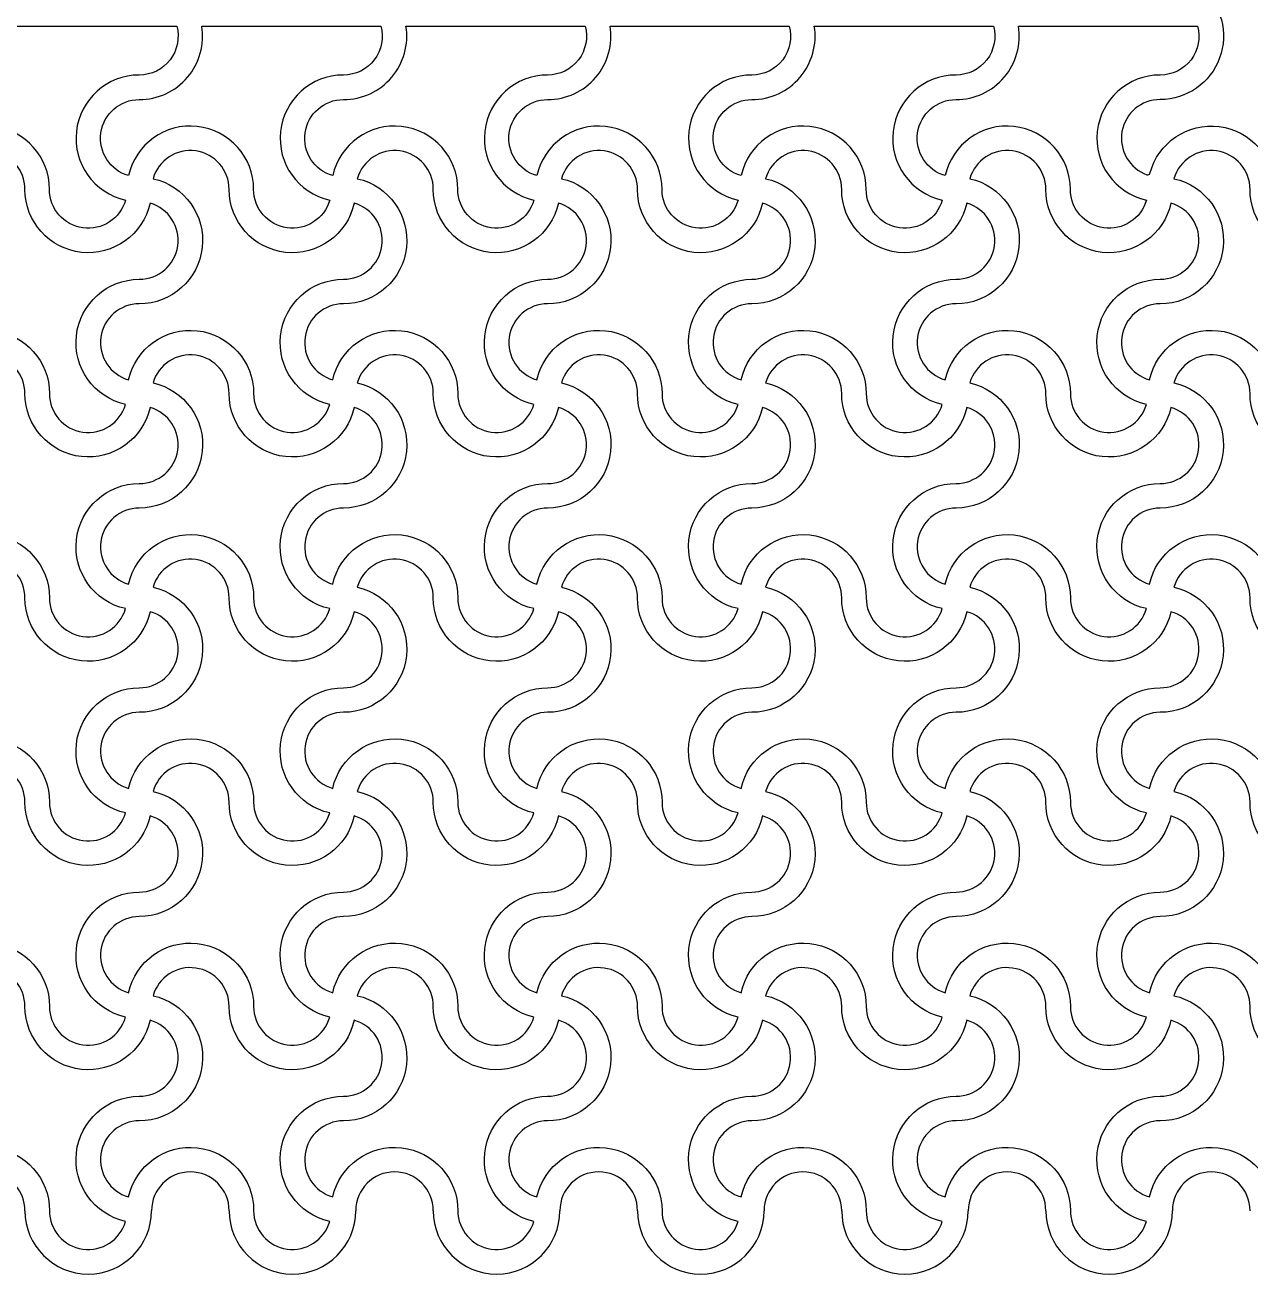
# Model space of a CAD drawing. Header units: millimetres. Extents: x 24 to 345, y 12 to 201.
# Drawn here: x 66.571 to 68.971, y 28.97 to 31.416 of the extents above; entities that cross this region are included whole.
import ezdxf

# ---------------------------------------------------------------- set-up
doc = ezdxf.new("R2010")
doc.units = ezdxf.units.MM
doc.header["$MEASUREMENT"] = 0
doc.layers.add('5th metal (rf+ground)', color=240, linetype='Continuous')

msp = doc.modelspace()

# ---------------------------------------------------------------- linework, layer by layer
at = {"layer": '5th metal (rf+ground)'}
for points in [[(68.8753, 31.48895, -0.6990522), (68.7953, 31.27021, 0.8396467), (68.7694, 31.12276, 0.3140027), (68.77531, 31.12548, -0.8800119), (69.0193, 31.09421, 0.8296244), (69.16612, 31.06663, 0.3532589), (69.16277, 31.07455, -0.8753594), (69.1953, 31.31821, 0.8341201), (69.22213, 31.46532, 0.111244), (69.21899, 31.46589, 0.2790122), (69.21511, 31.46226, -0.8774938), (68.9713, 31.49421, 0.4945431), (68.8753, 31.56753)], [(68.8753, 31.48895, -0.6990522), (68.7953, 31.27021, 0.8396467), (68.7694, 31.12276, 0.3140027), (68.77531, 31.12548, -0.8800119), (69.0193, 31.09421, 0.8296244), (69.16612, 31.06663, 0.3532589), (69.16277, 31.07455, -0.8753594), (69.1953, 31.31821, 0.8341201), (69.22213, 31.46532, 0.111244), (69.21899, 31.46589, 0.2790122), (69.21511, 31.46226, -0.8774938), (68.9713, 31.49421, 0.4945431), (68.8753, 31.56753)], [(68.8753, 31.48895, -0.6990522), (68.7953, 31.27021, 0.8396467), (68.7694, 31.12276, 0.3140027), (68.77531, 31.12548, -0.8800119), (69.0193, 31.09421, 0.8296244), (69.16612, 31.06663, 0.3532589), (69.16277, 31.07455, -0.8753594), (69.1953, 31.31821, 0.8341201), (69.22213, 31.46532, 0.111244), (69.21899, 31.46589, 0.2790122), (69.21511, 31.46226, -0.8774938), (68.9713, 31.49421, 0.4945431), (68.8753, 31.56753)], [(68.8753, 31.48895, -0.6990522), (68.7953, 31.27021, 0.8396467), (68.7694, 31.12276, 0.3140027), (68.77531, 31.12548, -0.8800119), (69.0193, 31.09421, 0.8296244), (69.16612, 31.06663, 0.3532589), (69.16277, 31.07455, -0.8753594), (69.1953, 31.31821, 0.8341201), (69.22213, 31.46532, 0.111244), (69.21899, 31.46589, 0.2790122), (69.21511, 31.46226, -0.8774938), (68.9713, 31.49421, 0.4945431), (68.8753, 31.56753)], [(66.3953, 31.27021, 0.4624981), (66.51767, 31.41421), (66.86862, 31.41421, -0.4945431), (66.7953, 31.31821, 0.8959788), (66.76833, 31.07318, -0.8687853), (66.6193, 31.09421, 0.8959788), (66.37427, 31.12118, -0.8687853)], [(66.3953, 31.27021, 0.4624981), (66.51767, 31.41421), (66.86862, 31.41421, -0.4945431), (66.7953, 31.31821, 0.8959788), (66.76833, 31.07318, -0.8687853), (66.6193, 31.09421, 0.8959788), (66.37427, 31.12118, -0.8687853)], [(66.3953, 31.27021, 0.4624981), (66.51767, 31.41421), (66.86862, 31.41421, -0.4945431), (66.7953, 31.31821, 0.8959788), (66.76833, 31.07318, -0.8687853), (66.6193, 31.09421, 0.8959788), (66.37427, 31.12118, -0.8687853)], [(66.3953, 31.27021, 0.4624981), (66.51767, 31.41421), (66.86862, 31.41421, -0.4945431), (66.7953, 31.31821, 0.8959788), (66.76833, 31.07318, -0.8687853), (66.6193, 31.09421, 0.8959788), (66.37427, 31.12118, -0.8687853)], [(66.7953, 31.27021, 0.4624981), (66.91767, 31.41421), (67.26862, 31.41421, -0.4945431), (67.1953, 31.31821, 0.8959788), (67.16833, 31.07318, -0.8687853), (67.0193, 31.09421, 0.8959788), (66.77427, 31.12118, -0.8687853)], [(66.7953, 31.27021, 0.4624981), (66.91767, 31.41421), (67.26862, 31.41421, -0.4945431), (67.1953, 31.31821, 0.8959788), (67.16833, 31.07318, -0.8687853), (67.0193, 31.09421, 0.8959788), (66.77427, 31.12118, -0.8687853)], [(66.7953, 31.27021, 0.4624981), (66.91767, 31.41421), (67.26862, 31.41421, -0.4945431), (67.1953, 31.31821, 0.8959788), (67.16833, 31.07318, -0.8687853), (67.0193, 31.09421, 0.8959788), (66.77427, 31.12118, -0.8687853)], [(66.7953, 31.27021, 0.4624981), (66.91767, 31.41421), (67.26862, 31.41421, -0.4945431), (67.1953, 31.31821, 0.8959788), (67.16833, 31.07318, -0.8687853), (67.0193, 31.09421, 0.8959788), (66.77427, 31.12118, -0.8687853)], [(67.1953, 31.27021, 0.4624981), (67.31767, 31.41421), (67.66862, 31.41421, -0.4945431), (67.5953, 31.31821, 0.8959788), (67.56833, 31.07318, -0.8687853), (67.4193, 31.09421, 0.8959788), (67.17427, 31.12118, -0.8687853)], [(67.1953, 31.27021, 0.4624981), (67.31767, 31.41421), (67.66862, 31.41421, -0.4945431), (67.5953, 31.31821, 0.8959788), (67.56833, 31.07318, -0.8687853), (67.4193, 31.09421, 0.8959788), (67.17427, 31.12118, -0.8687853)], [(67.1953, 31.27021, 0.4624981), (67.31767, 31.41421), (67.66862, 31.41421, -0.4945431), (67.5953, 31.31821, 0.8959788), (67.56833, 31.07318, -0.8687853), (67.4193, 31.09421, 0.8959788), (67.17427, 31.12118, -0.8687853)], [(67.1953, 31.27021, 0.4624981), (67.31767, 31.41421), (67.66862, 31.41421, -0.4945431), (67.5953, 31.31821, 0.8959788), (67.56833, 31.07318, -0.8687853), (67.4193, 31.09421, 0.8959788), (67.17427, 31.12118, -0.8687853)], [(67.5953, 31.27021, 0.4624981), (67.71767, 31.41421), (68.06862, 31.41421, -0.4945431), (67.9953, 31.31821, 0.8959788), (67.96833, 31.07318, -0.8687853), (67.8193, 31.09421, 0.8959788), (67.57427, 31.12118, -0.8687853)], [(67.5953, 31.27021, 0.4624981), (67.71767, 31.41421), (68.06862, 31.41421, -0.4945431), (67.9953, 31.31821, 0.8959788), (67.96833, 31.07318, -0.8687853), (67.8193, 31.09421, 0.8959788), (67.57427, 31.12118, -0.8687853)], [(67.5953, 31.27021, 0.4624981), (67.71767, 31.41421), (68.06862, 31.41421, -0.4945431), (67.9953, 31.31821, 0.8959788), (67.96833, 31.07318, -0.8687853), (67.8193, 31.09421, 0.8959788), (67.57427, 31.12118, -0.8687853)], [(67.5953, 31.27021, 0.4624981), (67.71767, 31.41421), (68.06862, 31.41421, -0.4945431), (67.9953, 31.31821, 0.8959788), (67.96833, 31.07318, -0.8687853), (67.8193, 31.09421, 0.8959788), (67.57427, 31.12118, -0.8687853)], [(67.9953, 31.27021, 0.4624981), (68.11767, 31.41421), (68.46862, 31.41421, -0.4945431), (68.3953, 31.31821, 0.8959788), (68.36833, 31.07318, -0.8687853), (68.2193, 31.09421, 0.8959788), (67.97427, 31.12118, -0.8687853)], [(67.9953, 31.27021, 0.4624981), (68.11767, 31.41421), (68.46862, 31.41421, -0.4945431), (68.3953, 31.31821, 0.8959788), (68.36833, 31.07318, -0.8687853), (68.2193, 31.09421, 0.8959788), (67.97427, 31.12118, -0.8687853)], [(67.9953, 31.27021, 0.4624981), (68.11767, 31.41421), (68.46862, 31.41421, -0.4945431), (68.3953, 31.31821, 0.8959788), (68.36833, 31.07318, -0.8687853), (68.2193, 31.09421, 0.8959788), (67.97427, 31.12118, -0.8687853)], [(67.9953, 31.27021, 0.4624981), (68.11767, 31.41421), (68.46862, 31.41421, -0.4945431), (68.3953, 31.31821, 0.8959788), (68.36833, 31.07318, -0.8687853), (68.2193, 31.09421, 0.8959788), (67.97427, 31.12118, -0.8687853)], [(68.3953, 31.27021, 0.4624981), (68.51767, 31.41421), (68.86862, 31.41421, -0.4945431), (68.7953, 31.31821, 0.8959788), (68.76833, 31.07318, -0.8687853), (68.6193, 31.09421, 0.8959788), (68.37427, 31.12118, -0.8687853)], [(68.3953, 31.27021, 0.4624981), (68.51767, 31.41421), (68.86862, 31.41421, -0.4945431), (68.7953, 31.31821, 0.8959788), (68.76833, 31.07318, -0.8687853), (68.6193, 31.09421, 0.8959788), (68.37427, 31.12118, -0.8687853)], [(68.3953, 31.27021, 0.4624981), (68.51767, 31.41421), (68.86862, 31.41421, -0.4945431), (68.7953, 31.31821, 0.8959788), (68.76833, 31.07318, -0.8687853), (68.6193, 31.09421, 0.8959788), (68.37427, 31.12118, -0.8687853)], [(68.3953, 31.27021, 0.4624981), (68.51767, 31.41421), (68.86862, 31.41421, -0.4945431), (68.7953, 31.31821, 0.8959788), (68.76833, 31.07318, -0.8687853), (68.6193, 31.09421, 0.8959788), (68.37427, 31.12118, -0.8687853)], [(66.81633, 31.06724, -0.8959788), (66.5713, 31.09421, 0.8687853), (66.42227, 31.11524, -0.8959788), (66.3953, 30.87021, 0.8687853), (66.37427, 30.72118, -0.8959788), (66.6193, 30.69421, 0.8687853), (66.76833, 30.67318, -0.8959788), (66.7953, 30.91821, 0.8687853)], [(66.81633, 31.06724, -0.8959788), (66.5713, 31.09421, 0.8687853), (66.42227, 31.11524, -0.8959788), (66.3953, 30.87021, 0.8687853), (66.37427, 30.72118, -0.8959788), (66.6193, 30.69421, 0.8687853), (66.76833, 30.67318, -0.8959788), (66.7953, 30.91821, 0.8687853)], [(66.81633, 31.06724, -0.8959788), (66.5713, 31.09421, 0.8687853), (66.42227, 31.11524, -0.8959788), (66.3953, 30.87021, 0.8687853), (66.37427, 30.72118, -0.8959788), (66.6193, 30.69421, 0.8687853), (66.76833, 30.67318, -0.8959788), (66.7953, 30.91821, 0.8687853)], [(66.81633, 31.06724, -0.8959788), (66.5713, 31.09421, 0.8687853), (66.42227, 31.11524, -0.8959788), (66.3953, 30.87021, 0.8687853), (66.37427, 30.72118, -0.8959788), (66.6193, 30.69421, 0.8687853), (66.76833, 30.67318, -0.8959788), (66.7953, 30.91821, 0.8687853)], [(67.21633, 31.06724, -0.8959788), (66.9713, 31.09421, 0.8687853), (66.82227, 31.11524, -0.8959788), (66.7953, 30.87021, 0.8687853), (66.77427, 30.72118, -0.8959788), (67.0193, 30.69421, 0.8687853), (67.16833, 30.67318, -0.8959788), (67.1953, 30.91821, 0.8687853)], [(67.21633, 31.06724, -0.8959788), (66.9713, 31.09421, 0.8687853), (66.82227, 31.11524, -0.8959788), (66.7953, 30.87021, 0.8687853), (66.77427, 30.72118, -0.8959788), (67.0193, 30.69421, 0.8687853), (67.16833, 30.67318, -0.8959788), (67.1953, 30.91821, 0.8687853)], [(67.21633, 31.06724, -0.8959788), (66.9713, 31.09421, 0.8687853), (66.82227, 31.11524, -0.8959788), (66.7953, 30.87021, 0.8687853), (66.77427, 30.72118, -0.8959788), (67.0193, 30.69421, 0.8687853), (67.16833, 30.67318, -0.8959788), (67.1953, 30.91821, 0.8687853)], [(67.21633, 31.06724, -0.8959788), (66.9713, 31.09421, 0.8687853), (66.82227, 31.11524, -0.8959788), (66.7953, 30.87021, 0.8687853), (66.77427, 30.72118, -0.8959788), (67.0193, 30.69421, 0.8687853), (67.16833, 30.67318, -0.8959788), (67.1953, 30.91821, 0.8687853)], [(67.61633, 31.06724, -0.8959788), (67.3713, 31.09421, 0.8687853), (67.22227, 31.11524, -0.8959788), (67.1953, 30.87021, 0.8687853), (67.17427, 30.72118, -0.8959788), (67.4193, 30.69421, 0.8687853), (67.56833, 30.67318, -0.8959788), (67.5953, 30.91821, 0.8687853)], [(67.61633, 31.06724, -0.8959788), (67.3713, 31.09421, 0.8687853), (67.22227, 31.11524, -0.8959788), (67.1953, 30.87021, 0.8687853), (67.17427, 30.72118, -0.8959788), (67.4193, 30.69421, 0.8687853), (67.56833, 30.67318, -0.8959788), (67.5953, 30.91821, 0.8687853)], [(67.61633, 31.06724, -0.8959788), (67.3713, 31.09421, 0.8687853), (67.22227, 31.11524, -0.8959788), (67.1953, 30.87021, 0.8687853), (67.17427, 30.72118, -0.8959788), (67.4193, 30.69421, 0.8687853), (67.56833, 30.67318, -0.8959788), (67.5953, 30.91821, 0.8687853)], [(67.61633, 31.06724, -0.8959788), (67.3713, 31.09421, 0.8687853), (67.22227, 31.11524, -0.8959788), (67.1953, 30.87021, 0.8687853), (67.17427, 30.72118, -0.8959788), (67.4193, 30.69421, 0.8687853), (67.56833, 30.67318, -0.8959788), (67.5953, 30.91821, 0.8687853)], [(68.01633, 31.06724, -0.8959788), (67.7713, 31.09421, 0.8687853), (67.62227, 31.11524, -0.8959788), (67.5953, 30.87021, 0.8687853), (67.57427, 30.72118, -0.8959788), (67.8193, 30.69421, 0.8687853), (67.96833, 30.67318, -0.8959788), (67.9953, 30.91821, 0.8687853)], [(68.01633, 31.06724, -0.8959788), (67.7713, 31.09421, 0.8687853), (67.62227, 31.11524, -0.8959788), (67.5953, 30.87021, 0.8687853), (67.57427, 30.72118, -0.8959788), (67.8193, 30.69421, 0.8687853), (67.96833, 30.67318, -0.8959788), (67.9953, 30.91821, 0.8687853)], [(68.01633, 31.06724, -0.8959788), (67.7713, 31.09421, 0.8687853), (67.62227, 31.11524, -0.8959788), (67.5953, 30.87021, 0.8687853), (67.57427, 30.72118, -0.8959788), (67.8193, 30.69421, 0.8687853), (67.96833, 30.67318, -0.8959788), (67.9953, 30.91821, 0.8687853)], [(68.01633, 31.06724, -0.8959788), (67.7713, 31.09421, 0.8687853), (67.62227, 31.11524, -0.8959788), (67.5953, 30.87021, 0.8687853), (67.57427, 30.72118, -0.8959788), (67.8193, 30.69421, 0.8687853), (67.96833, 30.67318, -0.8959788), (67.9953, 30.91821, 0.8687853)], [(68.41633, 31.06724, -0.8959788), (68.1713, 31.09421, 0.8687853), (68.02227, 31.11524, -0.8959788), (67.9953, 30.87021, 0.8687853), (67.97427, 30.72118, -0.8959788), (68.2193, 30.69421, 0.8687853), (68.36833, 30.67318, -0.8959788), (68.3953, 30.91821, 0.8687853)], [(68.41633, 31.06724, -0.8959788), (68.1713, 31.09421, 0.8687853), (68.02227, 31.11524, -0.8959788), (67.9953, 30.87021, 0.8687853), (67.97427, 30.72118, -0.8959788), (68.2193, 30.69421, 0.8687853), (68.36833, 30.67318, -0.8959788), (68.3953, 30.91821, 0.8687853)], [(68.41633, 31.06724, -0.8959788), (68.1713, 31.09421, 0.8687853), (68.02227, 31.11524, -0.8959788), (67.9953, 30.87021, 0.8687853), (67.97427, 30.72118, -0.8959788), (68.2193, 30.69421, 0.8687853), (68.36833, 30.67318, -0.8959788), (68.3953, 30.91821, 0.8687853)], [(68.41633, 31.06724, -0.8959788), (68.1713, 31.09421, 0.8687853), (68.02227, 31.11524, -0.8959788), (67.9953, 30.87021, 0.8687853), (67.97427, 30.72118, -0.8959788), (68.2193, 30.69421, 0.8687853), (68.36833, 30.67318, -0.8959788), (68.3953, 30.91821, 0.8687853)], [(68.81633, 31.06724, -0.8959788), (68.5713, 31.09421, 0.8687853), (68.42227, 31.11524, -0.8959788), (68.3953, 30.87021, 0.8687853), (68.37427, 30.72118, -0.8959788), (68.6193, 30.69421, 0.8687853), (68.76833, 30.67318, -0.8959788), (68.7953, 30.91821, 0.8687853)], [(68.81633, 31.06724, -0.8959788), (68.5713, 31.09421, 0.8687853), (68.42227, 31.11524, -0.8959788), (68.3953, 30.87021, 0.8687853), (68.37427, 30.72118, -0.8959788), (68.6193, 30.69421, 0.8687853), (68.76833, 30.67318, -0.8959788), (68.7953, 30.91821, 0.8687853)], [(68.81633, 31.06724, -0.8959788), (68.5713, 31.09421, 0.8687853), (68.42227, 31.11524, -0.8959788), (68.3953, 30.87021, 0.8687853), (68.37427, 30.72118, -0.8959788), (68.6193, 30.69421, 0.8687853), (68.76833, 30.67318, -0.8959788), (68.7953, 30.91821, 0.8687853)], [(68.81633, 31.06724, -0.8959788), (68.5713, 31.09421, 0.8687853), (68.42227, 31.11524, -0.8959788), (68.3953, 30.87021, 0.8687853), (68.37427, 30.72118, -0.8959788), (68.6193, 30.69421, 0.8687853), (68.76833, 30.67318, -0.8959788), (68.7953, 30.91821, 0.8687853)], [(69.21633, 31.06724, -0.8959788), (68.9713, 31.09421, 0.8687853), (68.82227, 31.11524, -0.8959788), (68.7953, 30.87021, 0.8687853), (68.77427, 30.72118, -0.8959788), (69.0193, 30.69421, 0.8687853), (69.16833, 30.67318, -0.8959788), (69.1953, 30.91821, 0.8687853)], [(69.21633, 31.06724, -0.8959788), (68.9713, 31.09421, 0.8687853), (68.82227, 31.11524, -0.8959788), (68.7953, 30.87021, 0.8687853), (68.77427, 30.72118, -0.8959788), (69.0193, 30.69421, 0.8687853), (69.16833, 30.67318, -0.8959788), (69.1953, 30.91821, 0.8687853)], [(69.21633, 31.06724, -0.8959788), (68.9713, 31.09421, 0.8687853), (68.82227, 31.11524, -0.8959788), (68.7953, 30.87021, 0.8687853), (68.77427, 30.72118, -0.8959788), (69.0193, 30.69421, 0.8687853), (69.16833, 30.67318, -0.8959788), (69.1953, 30.91821, 0.8687853)], [(69.21633, 31.06724, -0.8959788), (68.9713, 31.09421, 0.8687853), (68.82227, 31.11524, -0.8959788), (68.7953, 30.87021, 0.8687853), (68.77427, 30.72118, -0.8959788), (69.0193, 30.69421, 0.8687853), (69.16833, 30.67318, -0.8959788), (69.1953, 30.91821, 0.8687853)], [(66.81633, 30.66724, -0.8959788), (66.5713, 30.69421, 0.8687853), (66.42227, 30.71524, -0.8959788), (66.3953, 30.47021, 0.8687853), (66.37427, 30.32118, -0.8959788), (66.6193, 30.29421, 0.8687853), (66.76833, 30.27318, -0.8959788), (66.7953, 30.51821, 0.8687853)], [(66.81633, 30.66724, -0.8959788), (66.5713, 30.69421, 0.8687853), (66.42227, 30.71524, -0.8959788), (66.3953, 30.47021, 0.8687853), (66.37427, 30.32118, -0.8959788), (66.6193, 30.29421, 0.8687853), (66.76833, 30.27318, -0.8959788), (66.7953, 30.51821, 0.8687853)], [(66.81633, 30.66724, -0.8959788), (66.5713, 30.69421, 0.8687853), (66.42227, 30.71524, -0.8959788), (66.3953, 30.47021, 0.8687853), (66.37427, 30.32118, -0.8959788), (66.6193, 30.29421, 0.8687853), (66.76833, 30.27318, -0.8959788), (66.7953, 30.51821, 0.8687853)], [(66.81633, 30.66724, -0.8959788), (66.5713, 30.69421, 0.8687853), (66.42227, 30.71524, -0.8959788), (66.3953, 30.47021, 0.8687853), (66.37427, 30.32118, -0.8959788), (66.6193, 30.29421, 0.8687853), (66.76833, 30.27318, -0.8959788), (66.7953, 30.51821, 0.8687853)], [(67.21633, 30.66724, -0.8959788), (66.9713, 30.69421, 0.8687853), (66.82227, 30.71524, -0.8959788), (66.7953, 30.47021, 0.8687853), (66.77427, 30.32118, -0.8959788), (67.0193, 30.29421, 0.8687853), (67.16833, 30.27318, -0.8959788), (67.1953, 30.51821, 0.8687853)], [(67.21633, 30.66724, -0.8959788), (66.9713, 30.69421, 0.8687853), (66.82227, 30.71524, -0.8959788), (66.7953, 30.47021, 0.8687853), (66.77427, 30.32118, -0.8959788), (67.0193, 30.29421, 0.8687853), (67.16833, 30.27318, -0.8959788), (67.1953, 30.51821, 0.8687853)], [(67.21633, 30.66724, -0.8959788), (66.9713, 30.69421, 0.8687853), (66.82227, 30.71524, -0.8959788), (66.7953, 30.47021, 0.8687853), (66.77427, 30.32118, -0.8959788), (67.0193, 30.29421, 0.8687853), (67.16833, 30.27318, -0.8959788), (67.1953, 30.51821, 0.8687853)], [(67.21633, 30.66724, -0.8959788), (66.9713, 30.69421, 0.8687853), (66.82227, 30.71524, -0.8959788), (66.7953, 30.47021, 0.8687853), (66.77427, 30.32118, -0.8959788), (67.0193, 30.29421, 0.8687853), (67.16833, 30.27318, -0.8959788), (67.1953, 30.51821, 0.8687853)], [(67.61633, 30.66724, -0.8959788), (67.3713, 30.69421, 0.8687853), (67.22227, 30.71524, -0.8959788), (67.1953, 30.47021, 0.8687853), (67.17427, 30.32118, -0.8959788), (67.4193, 30.29421, 0.8687853), (67.56833, 30.27318, -0.8959788), (67.5953, 30.51821, 0.8687853)], [(67.61633, 30.66724, -0.8959788), (67.3713, 30.69421, 0.8687853), (67.22227, 30.71524, -0.8959788), (67.1953, 30.47021, 0.8687853), (67.17427, 30.32118, -0.8959788), (67.4193, 30.29421, 0.8687853), (67.56833, 30.27318, -0.8959788), (67.5953, 30.51821, 0.8687853)], [(67.61633, 30.66724, -0.8959788), (67.3713, 30.69421, 0.8687853), (67.22227, 30.71524, -0.8959788), (67.1953, 30.47021, 0.8687853), (67.17427, 30.32118, -0.8959788), (67.4193, 30.29421, 0.8687853), (67.56833, 30.27318, -0.8959788), (67.5953, 30.51821, 0.8687853)], [(67.61633, 30.66724, -0.8959788), (67.3713, 30.69421, 0.8687853), (67.22227, 30.71524, -0.8959788), (67.1953, 30.47021, 0.8687853), (67.17427, 30.32118, -0.8959788), (67.4193, 30.29421, 0.8687853), (67.56833, 30.27318, -0.8959788), (67.5953, 30.51821, 0.8687853)], [(68.01633, 30.66724, -0.8959788), (67.7713, 30.69421, 0.8687853), (67.62227, 30.71524, -0.8959788), (67.5953, 30.47021, 0.8687853), (67.57427, 30.32118, -0.8959788), (67.8193, 30.29421, 0.8687853), (67.96833, 30.27318, -0.8959788), (67.9953, 30.51821, 0.8687853)], [(68.01633, 30.66724, -0.8959788), (67.7713, 30.69421, 0.8687853), (67.62227, 30.71524, -0.8959788), (67.5953, 30.47021, 0.8687853), (67.57427, 30.32118, -0.8959788), (67.8193, 30.29421, 0.8687853), (67.96833, 30.27318, -0.8959788), (67.9953, 30.51821, 0.8687853)], [(68.01633, 30.66724, -0.8959788), (67.7713, 30.69421, 0.8687853), (67.62227, 30.71524, -0.8959788), (67.5953, 30.47021, 0.8687853), (67.57427, 30.32118, -0.8959788), (67.8193, 30.29421, 0.8687853), (67.96833, 30.27318, -0.8959788), (67.9953, 30.51821, 0.8687853)], [(68.01633, 30.66724, -0.8959788), (67.7713, 30.69421, 0.8687853), (67.62227, 30.71524, -0.8959788), (67.5953, 30.47021, 0.8687853), (67.57427, 30.32118, -0.8959788), (67.8193, 30.29421, 0.8687853), (67.96833, 30.27318, -0.8959788), (67.9953, 30.51821, 0.8687853)], [(68.41633, 30.66724, -0.8959788), (68.1713, 30.69421, 0.8687853), (68.02227, 30.71524, -0.8959788), (67.9953, 30.47021, 0.8687853), (67.97427, 30.32118, -0.8959788), (68.2193, 30.29421, 0.8687853), (68.36833, 30.27318, -0.8959788), (68.3953, 30.51821, 0.8687853)], [(68.41633, 30.66724, -0.8959788), (68.1713, 30.69421, 0.8687853), (68.02227, 30.71524, -0.8959788), (67.9953, 30.47021, 0.8687853), (67.97427, 30.32118, -0.8959788), (68.2193, 30.29421, 0.8687853), (68.36833, 30.27318, -0.8959788), (68.3953, 30.51821, 0.8687853)], [(68.41633, 30.66724, -0.8959788), (68.1713, 30.69421, 0.8687853), (68.02227, 30.71524, -0.8959788), (67.9953, 30.47021, 0.8687853), (67.97427, 30.32118, -0.8959788), (68.2193, 30.29421, 0.8687853), (68.36833, 30.27318, -0.8959788), (68.3953, 30.51821, 0.8687853)], [(68.41633, 30.66724, -0.8959788), (68.1713, 30.69421, 0.8687853), (68.02227, 30.71524, -0.8959788), (67.9953, 30.47021, 0.8687853), (67.97427, 30.32118, -0.8959788), (68.2193, 30.29421, 0.8687853), (68.36833, 30.27318, -0.8959788), (68.3953, 30.51821, 0.8687853)], [(68.81633, 30.66724, -0.8959788), (68.5713, 30.69421, 0.8687853), (68.42227, 30.71524, -0.8959788), (68.3953, 30.47021, 0.8687853), (68.37427, 30.32118, -0.8959788), (68.6193, 30.29421, 0.8687853), (68.76833, 30.27318, -0.8959788), (68.7953, 30.51821, 0.8687853)], [(68.81633, 30.66724, -0.8959788), (68.5713, 30.69421, 0.8687853), (68.42227, 30.71524, -0.8959788), (68.3953, 30.47021, 0.8687853), (68.37427, 30.32118, -0.8959788), (68.6193, 30.29421, 0.8687853), (68.76833, 30.27318, -0.8959788), (68.7953, 30.51821, 0.8687853)], [(68.81633, 30.66724, -0.8959788), (68.5713, 30.69421, 0.8687853), (68.42227, 30.71524, -0.8959788), (68.3953, 30.47021, 0.8687853), (68.37427, 30.32118, -0.8959788), (68.6193, 30.29421, 0.8687853), (68.76833, 30.27318, -0.8959788), (68.7953, 30.51821, 0.8687853)], [(68.81633, 30.66724, -0.8959788), (68.5713, 30.69421, 0.8687853), (68.42227, 30.71524, -0.8959788), (68.3953, 30.47021, 0.8687853), (68.37427, 30.32118, -0.8959788), (68.6193, 30.29421, 0.8687853), (68.76833, 30.27318, -0.8959788), (68.7953, 30.51821, 0.8687853)], [(69.21633, 30.66724, -0.8959788), (68.9713, 30.69421, 0.8687853), (68.82227, 30.71524, -0.8959788), (68.7953, 30.47021, 0.8687853), (68.77427, 30.32118, -0.8959788), (69.0193, 30.29421, 0.8687853), (69.16833, 30.27318, -0.8959788), (69.1953, 30.51821, 0.8687853)], [(69.21633, 30.66724, -0.8959788), (68.9713, 30.69421, 0.8687853), (68.82227, 30.71524, -0.8959788), (68.7953, 30.47021, 0.8687853), (68.77427, 30.32118, -0.8959788), (69.0193, 30.29421, 0.8687853), (69.16833, 30.27318, -0.8959788), (69.1953, 30.51821, 0.8687853)], [(69.21633, 30.66724, -0.8959788), (68.9713, 30.69421, 0.8687853), (68.82227, 30.71524, -0.8959788), (68.7953, 30.47021, 0.8687853), (68.77427, 30.32118, -0.8959788), (69.0193, 30.29421, 0.8687853), (69.16833, 30.27318, -0.8959788), (69.1953, 30.51821, 0.8687853)], [(69.21633, 30.66724, -0.8959788), (68.9713, 30.69421, 0.8687853), (68.82227, 30.71524, -0.8959788), (68.7953, 30.47021, 0.8687853), (68.77427, 30.32118, -0.8959788), (69.0193, 30.29421, 0.8687853), (69.16833, 30.27318, -0.8959788), (69.1953, 30.51821, 0.8687853)], [(66.81633, 30.26724, -0.8959788), (66.5713, 30.29421, 0.8687853), (66.42227, 30.31524, -0.8959788), (66.3953, 30.07021, 0.8687853), (66.37427, 29.92118, -0.8959788), (66.6193, 29.89421, 0.8687853), (66.76833, 29.87318, -0.8959788), (66.7953, 30.11821, 0.8687853)], [(66.81633, 30.26724, -0.8959788), (66.5713, 30.29421, 0.8687853), (66.42227, 30.31524, -0.8959788), (66.3953, 30.07021, 0.8687853), (66.37427, 29.92118, -0.8959788), (66.6193, 29.89421, 0.8687853), (66.76833, 29.87318, -0.8959788), (66.7953, 30.11821, 0.8687853)], [(66.81633, 30.26724, -0.8959788), (66.5713, 30.29421, 0.8687853), (66.42227, 30.31524, -0.8959788), (66.3953, 30.07021, 0.8687853), (66.37427, 29.92118, -0.8959788), (66.6193, 29.89421, 0.8687853), (66.76833, 29.87318, -0.8959788), (66.7953, 30.11821, 0.8687853)], [(66.81633, 30.26724, -0.8959788), (66.5713, 30.29421, 0.8687853), (66.42227, 30.31524, -0.8959788), (66.3953, 30.07021, 0.8687853), (66.37427, 29.92118, -0.8959788), (66.6193, 29.89421, 0.8687853), (66.76833, 29.87318, -0.8959788), (66.7953, 30.11821, 0.8687853)], [(67.21633, 30.26724, -0.8959788), (66.9713, 30.29421, 0.8687853), (66.82227, 30.31524, -0.8959788), (66.7953, 30.07021, 0.8687853), (66.77427, 29.92118, -0.8959788), (67.0193, 29.89421, 0.8687853), (67.16833, 29.87318, -0.8959788), (67.1953, 30.11821, 0.8687853)], [(67.21633, 30.26724, -0.8959788), (66.9713, 30.29421, 0.8687853), (66.82227, 30.31524, -0.8959788), (66.7953, 30.07021, 0.8687853), (66.77427, 29.92118, -0.8959788), (67.0193, 29.89421, 0.8687853), (67.16833, 29.87318, -0.8959788), (67.1953, 30.11821, 0.8687853)], [(67.21633, 30.26724, -0.8959788), (66.9713, 30.29421, 0.8687853), (66.82227, 30.31524, -0.8959788), (66.7953, 30.07021, 0.8687853), (66.77427, 29.92118, -0.8959788), (67.0193, 29.89421, 0.8687853), (67.16833, 29.87318, -0.8959788), (67.1953, 30.11821, 0.8687853)], [(67.21633, 30.26724, -0.8959788), (66.9713, 30.29421, 0.8687853), (66.82227, 30.31524, -0.8959788), (66.7953, 30.07021, 0.8687853), (66.77427, 29.92118, -0.8959788), (67.0193, 29.89421, 0.8687853), (67.16833, 29.87318, -0.8959788), (67.1953, 30.11821, 0.8687853)], [(67.61633, 30.26724, -0.8959788), (67.3713, 30.29421, 0.8687853), (67.22227, 30.31524, -0.8959788), (67.1953, 30.07021, 0.8687853), (67.17427, 29.92118, -0.8959788), (67.4193, 29.89421, 0.8687853), (67.56833, 29.87318, -0.8959788), (67.5953, 30.11821, 0.8687853)], [(67.61633, 30.26724, -0.8959788), (67.3713, 30.29421, 0.8687853), (67.22227, 30.31524, -0.8959788), (67.1953, 30.07021, 0.8687853), (67.17427, 29.92118, -0.8959788), (67.4193, 29.89421, 0.8687853), (67.56833, 29.87318, -0.8959788), (67.5953, 30.11821, 0.8687853)], [(67.61633, 30.26724, -0.8959788), (67.3713, 30.29421, 0.8687853), (67.22227, 30.31524, -0.8959788), (67.1953, 30.07021, 0.8687853), (67.17427, 29.92118, -0.8959788), (67.4193, 29.89421, 0.8687853), (67.56833, 29.87318, -0.8959788), (67.5953, 30.11821, 0.8687853)], [(67.61633, 30.26724, -0.8959788), (67.3713, 30.29421, 0.8687853), (67.22227, 30.31524, -0.8959788), (67.1953, 30.07021, 0.8687853), (67.17427, 29.92118, -0.8959788), (67.4193, 29.89421, 0.8687853), (67.56833, 29.87318, -0.8959788), (67.5953, 30.11821, 0.8687853)], [(68.01633, 30.26724, -0.8959788), (67.7713, 30.29421, 0.8687853), (67.62227, 30.31524, -0.8959788), (67.5953, 30.07021, 0.8687853), (67.57427, 29.92118, -0.8959788), (67.8193, 29.89421, 0.8687853), (67.96833, 29.87318, -0.8959788), (67.9953, 30.11821, 0.8687853)], [(68.01633, 30.26724, -0.8959788), (67.7713, 30.29421, 0.8687853), (67.62227, 30.31524, -0.8959788), (67.5953, 30.07021, 0.8687853), (67.57427, 29.92118, -0.8959788), (67.8193, 29.89421, 0.8687853), (67.96833, 29.87318, -0.8959788), (67.9953, 30.11821, 0.8687853)], [(68.01633, 30.26724, -0.8959788), (67.7713, 30.29421, 0.8687853), (67.62227, 30.31524, -0.8959788), (67.5953, 30.07021, 0.8687853), (67.57427, 29.92118, -0.8959788), (67.8193, 29.89421, 0.8687853), (67.96833, 29.87318, -0.8959788), (67.9953, 30.11821, 0.8687853)], [(68.01633, 30.26724, -0.8959788), (67.7713, 30.29421, 0.8687853), (67.62227, 30.31524, -0.8959788), (67.5953, 30.07021, 0.8687853), (67.57427, 29.92118, -0.8959788), (67.8193, 29.89421, 0.8687853), (67.96833, 29.87318, -0.8959788), (67.9953, 30.11821, 0.8687853)], [(68.41633, 30.26724, -0.8959788), (68.1713, 30.29421, 0.8687853), (68.02227, 30.31524, -0.8959788), (67.9953, 30.07021, 0.8687853), (67.97427, 29.92118, -0.8959788), (68.2193, 29.89421, 0.8687853), (68.36833, 29.87318, -0.8959788), (68.3953, 30.11821, 0.8687853)], [(68.41633, 30.26724, -0.8959788), (68.1713, 30.29421, 0.8687853), (68.02227, 30.31524, -0.8959788), (67.9953, 30.07021, 0.8687853), (67.97427, 29.92118, -0.8959788), (68.2193, 29.89421, 0.8687853), (68.36833, 29.87318, -0.8959788), (68.3953, 30.11821, 0.8687853)], [(68.41633, 30.26724, -0.8959788), (68.1713, 30.29421, 0.8687853), (68.02227, 30.31524, -0.8959788), (67.9953, 30.07021, 0.8687853), (67.97427, 29.92118, -0.8959788), (68.2193, 29.89421, 0.8687853), (68.36833, 29.87318, -0.8959788), (68.3953, 30.11821, 0.8687853)], [(68.41633, 30.26724, -0.8959788), (68.1713, 30.29421, 0.8687853), (68.02227, 30.31524, -0.8959788), (67.9953, 30.07021, 0.8687853), (67.97427, 29.92118, -0.8959788), (68.2193, 29.89421, 0.8687853), (68.36833, 29.87318, -0.8959788), (68.3953, 30.11821, 0.8687853)], [(68.81633, 30.26724, -0.8959788), (68.5713, 30.29421, 0.8687853), (68.42227, 30.31524, -0.8959788), (68.3953, 30.07021, 0.8687853), (68.37427, 29.92118, -0.8959788), (68.6193, 29.89421, 0.8687853), (68.76833, 29.87318, -0.8959788), (68.7953, 30.11821, 0.8687853)], [(68.81633, 30.26724, -0.8959788), (68.5713, 30.29421, 0.8687853), (68.42227, 30.31524, -0.8959788), (68.3953, 30.07021, 0.8687853), (68.37427, 29.92118, -0.8959788), (68.6193, 29.89421, 0.8687853), (68.76833, 29.87318, -0.8959788), (68.7953, 30.11821, 0.8687853)], [(68.81633, 30.26724, -0.8959788), (68.5713, 30.29421, 0.8687853), (68.42227, 30.31524, -0.8959788), (68.3953, 30.07021, 0.8687853), (68.37427, 29.92118, -0.8959788), (68.6193, 29.89421, 0.8687853), (68.76833, 29.87318, -0.8959788), (68.7953, 30.11821, 0.8687853)], [(68.81633, 30.26724, -0.8959788), (68.5713, 30.29421, 0.8687853), (68.42227, 30.31524, -0.8959788), (68.3953, 30.07021, 0.8687853), (68.37427, 29.92118, -0.8959788), (68.6193, 29.89421, 0.8687853), (68.76833, 29.87318, -0.8959788), (68.7953, 30.11821, 0.8687853)], [(69.21633, 30.26724, -0.8959788), (68.9713, 30.29421, 0.8687853), (68.82227, 30.31524, -0.8959788), (68.7953, 30.07021, 0.8687853), (68.77427, 29.92118, -0.8959788), (69.0193, 29.89421, 0.8687853), (69.16833, 29.87318, -0.8959788), (69.1953, 30.11821, 0.8687853)], [(69.21633, 30.26724, -0.8959788), (68.9713, 30.29421, 0.8687853), (68.82227, 30.31524, -0.8959788), (68.7953, 30.07021, 0.8687853), (68.77427, 29.92118, -0.8959788), (69.0193, 29.89421, 0.8687853), (69.16833, 29.87318, -0.8959788), (69.1953, 30.11821, 0.8687853)], [(69.21633, 30.26724, -0.8959788), (68.9713, 30.29421, 0.8687853), (68.82227, 30.31524, -0.8959788), (68.7953, 30.07021, 0.8687853), (68.77427, 29.92118, -0.8959788), (69.0193, 29.89421, 0.8687853), (69.16833, 29.87318, -0.8959788), (69.1953, 30.11821, 0.8687853)], [(69.21633, 30.26724, -0.8959788), (68.9713, 30.29421, 0.8687853), (68.82227, 30.31524, -0.8959788), (68.7953, 30.07021, 0.8687853), (68.77427, 29.92118, -0.8959788), (69.0193, 29.89421, 0.8687853), (69.16833, 29.87318, -0.8959788), (69.1953, 30.11821, 0.8687853)], [(66.81633, 29.86724, -0.8959788), (66.5713, 29.89421, 0.8687853), (66.42227, 29.91524, -0.8959788), (66.3953, 29.67021, 0.8687853), (66.37427, 29.52118, -0.8959788), (66.6193, 29.49421, 0.8687853), (66.76833, 29.47318, -0.8959788), (66.7953, 29.71821, 0.8687853)], [(66.81633, 29.86724, -0.8959788), (66.5713, 29.89421, 0.8687853), (66.42227, 29.91524, -0.8959788), (66.3953, 29.67021, 0.8687853), (66.37427, 29.52118, -0.8959788), (66.6193, 29.49421, 0.8687853), (66.76833, 29.47318, -0.8959788), (66.7953, 29.71821, 0.8687853)], [(66.81633, 29.86724, -0.8959788), (66.5713, 29.89421, 0.8687853), (66.42227, 29.91524, -0.8959788), (66.3953, 29.67021, 0.8687853), (66.37427, 29.52118, -0.8959788), (66.6193, 29.49421, 0.8687853), (66.76833, 29.47318, -0.8959788), (66.7953, 29.71821, 0.8687853)], [(66.81633, 29.86724, -0.8959788), (66.5713, 29.89421, 0.8687853), (66.42227, 29.91524, -0.8959788), (66.3953, 29.67021, 0.8687853), (66.37427, 29.52118, -0.8959788), (66.6193, 29.49421, 0.8687853), (66.76833, 29.47318, -0.8959788), (66.7953, 29.71821, 0.8687853)], [(67.21633, 29.86724, -0.8959788), (66.9713, 29.89421, 0.8687853), (66.82227, 29.91524, -0.8959788), (66.7953, 29.67021, 0.8687853), (66.77427, 29.52118, -0.8959788), (67.0193, 29.49421, 0.8687853), (67.16833, 29.47318, -0.8959788), (67.1953, 29.71821, 0.8687853)], [(67.21633, 29.86724, -0.8959788), (66.9713, 29.89421, 0.8687853), (66.82227, 29.91524, -0.8959788), (66.7953, 29.67021, 0.8687853), (66.77427, 29.52118, -0.8959788), (67.0193, 29.49421, 0.8687853), (67.16833, 29.47318, -0.8959788), (67.1953, 29.71821, 0.8687853)], [(67.21633, 29.86724, -0.8959788), (66.9713, 29.89421, 0.8687853), (66.82227, 29.91524, -0.8959788), (66.7953, 29.67021, 0.8687853), (66.77427, 29.52118, -0.8959788), (67.0193, 29.49421, 0.8687853), (67.16833, 29.47318, -0.8959788), (67.1953, 29.71821, 0.8687853)], [(67.21633, 29.86724, -0.8959788), (66.9713, 29.89421, 0.8687853), (66.82227, 29.91524, -0.8959788), (66.7953, 29.67021, 0.8687853), (66.77427, 29.52118, -0.8959788), (67.0193, 29.49421, 0.8687853), (67.16833, 29.47318, -0.8959788), (67.1953, 29.71821, 0.8687853)], [(67.61633, 29.86724, -0.8959788), (67.3713, 29.89421, 0.8687853), (67.22227, 29.91524, -0.8959788), (67.1953, 29.67021, 0.8687853), (67.17427, 29.52118, -0.8959788), (67.4193, 29.49421, 0.8687853), (67.56833, 29.47318, -0.8959788), (67.5953, 29.71821, 0.8687853)], [(67.61633, 29.86724, -0.8959788), (67.3713, 29.89421, 0.8687853), (67.22227, 29.91524, -0.8959788), (67.1953, 29.67021, 0.8687853), (67.17427, 29.52118, -0.8959788), (67.4193, 29.49421, 0.8687853), (67.56833, 29.47318, -0.8959788), (67.5953, 29.71821, 0.8687853)], [(67.61633, 29.86724, -0.8959788), (67.3713, 29.89421, 0.8687853), (67.22227, 29.91524, -0.8959788), (67.1953, 29.67021, 0.8687853), (67.17427, 29.52118, -0.8959788), (67.4193, 29.49421, 0.8687853), (67.56833, 29.47318, -0.8959788), (67.5953, 29.71821, 0.8687853)], [(67.61633, 29.86724, -0.8959788), (67.3713, 29.89421, 0.8687853), (67.22227, 29.91524, -0.8959788), (67.1953, 29.67021, 0.8687853), (67.17427, 29.52118, -0.8959788), (67.4193, 29.49421, 0.8687853), (67.56833, 29.47318, -0.8959788), (67.5953, 29.71821, 0.8687853)], [(68.01633, 29.86724, -0.8959788), (67.7713, 29.89421, 0.8687853), (67.62227, 29.91524, -0.8959788), (67.5953, 29.67021, 0.8687853), (67.57427, 29.52118, -0.8959788), (67.8193, 29.49421, 0.8687853), (67.96833, 29.47318, -0.8959788), (67.9953, 29.71821, 0.8687853)], [(68.01633, 29.86724, -0.8959788), (67.7713, 29.89421, 0.8687853), (67.62227, 29.91524, -0.8959788), (67.5953, 29.67021, 0.8687853), (67.57427, 29.52118, -0.8959788), (67.8193, 29.49421, 0.8687853), (67.96833, 29.47318, -0.8959788), (67.9953, 29.71821, 0.8687853)], [(68.01633, 29.86724, -0.8959788), (67.7713, 29.89421, 0.8687853), (67.62227, 29.91524, -0.8959788), (67.5953, 29.67021, 0.8687853), (67.57427, 29.52118, -0.8959788), (67.8193, 29.49421, 0.8687853), (67.96833, 29.47318, -0.8959788), (67.9953, 29.71821, 0.8687853)], [(68.01633, 29.86724, -0.8959788), (67.7713, 29.89421, 0.8687853), (67.62227, 29.91524, -0.8959788), (67.5953, 29.67021, 0.8687853), (67.57427, 29.52118, -0.8959788), (67.8193, 29.49421, 0.8687853), (67.96833, 29.47318, -0.8959788), (67.9953, 29.71821, 0.8687853)], [(68.41633, 29.86724, -0.8959788), (68.1713, 29.89421, 0.8687853), (68.02227, 29.91524, -0.8959788), (67.9953, 29.67021, 0.8687853), (67.97427, 29.52118, -0.8959788), (68.2193, 29.49421, 0.8687853), (68.36833, 29.47318, -0.8959788), (68.3953, 29.71821, 0.8687853)], [(68.41633, 29.86724, -0.8959788), (68.1713, 29.89421, 0.8687853), (68.02227, 29.91524, -0.8959788), (67.9953, 29.67021, 0.8687853), (67.97427, 29.52118, -0.8959788), (68.2193, 29.49421, 0.8687853), (68.36833, 29.47318, -0.8959788), (68.3953, 29.71821, 0.8687853)], [(68.41633, 29.86724, -0.8959788), (68.1713, 29.89421, 0.8687853), (68.02227, 29.91524, -0.8959788), (67.9953, 29.67021, 0.8687853), (67.97427, 29.52118, -0.8959788), (68.2193, 29.49421, 0.8687853), (68.36833, 29.47318, -0.8959788), (68.3953, 29.71821, 0.8687853)], [(68.41633, 29.86724, -0.8959788), (68.1713, 29.89421, 0.8687853), (68.02227, 29.91524, -0.8959788), (67.9953, 29.67021, 0.8687853), (67.97427, 29.52118, -0.8959788), (68.2193, 29.49421, 0.8687853), (68.36833, 29.47318, -0.8959788), (68.3953, 29.71821, 0.8687853)], [(68.81633, 29.86724, -0.8959788), (68.5713, 29.89421, 0.8687853), (68.42227, 29.91524, -0.8959788), (68.3953, 29.67021, 0.8687853), (68.37427, 29.52118, -0.8959788), (68.6193, 29.49421, 0.8687853), (68.76833, 29.47318, -0.8959788), (68.7953, 29.71821, 0.8687853)], [(68.81633, 29.86724, -0.8959788), (68.5713, 29.89421, 0.8687853), (68.42227, 29.91524, -0.8959788), (68.3953, 29.67021, 0.8687853), (68.37427, 29.52118, -0.8959788), (68.6193, 29.49421, 0.8687853), (68.76833, 29.47318, -0.8959788), (68.7953, 29.71821, 0.8687853)], [(68.81633, 29.86724, -0.8959788), (68.5713, 29.89421, 0.8687853), (68.42227, 29.91524, -0.8959788), (68.3953, 29.67021, 0.8687853), (68.37427, 29.52118, -0.8959788), (68.6193, 29.49421, 0.8687853), (68.76833, 29.47318, -0.8959788), (68.7953, 29.71821, 0.8687853)], [(68.81633, 29.86724, -0.8959788), (68.5713, 29.89421, 0.8687853), (68.42227, 29.91524, -0.8959788), (68.3953, 29.67021, 0.8687853), (68.37427, 29.52118, -0.8959788), (68.6193, 29.49421, 0.8687853), (68.76833, 29.47318, -0.8959788), (68.7953, 29.71821, 0.8687853)], [(69.21633, 29.86724, -0.8959788), (68.9713, 29.89421, 0.8687853), (68.82227, 29.91524, -0.8959788), (68.7953, 29.67021, 0.8687853), (68.77427, 29.52118, -0.8959788), (69.0193, 29.49421, 0.8687853), (69.16833, 29.47318, -0.8959788), (69.1953, 29.71821, 0.8687853)], [(69.21633, 29.86724, -0.8959788), (68.9713, 29.89421, 0.8687853), (68.82227, 29.91524, -0.8959788), (68.7953, 29.67021, 0.8687853), (68.77427, 29.52118, -0.8959788), (69.0193, 29.49421, 0.8687853), (69.16833, 29.47318, -0.8959788), (69.1953, 29.71821, 0.8687853)], [(69.21633, 29.86724, -0.8959788), (68.9713, 29.89421, 0.8687853), (68.82227, 29.91524, -0.8959788), (68.7953, 29.67021, 0.8687853), (68.77427, 29.52118, -0.8959788), (69.0193, 29.49421, 0.8687853), (69.16833, 29.47318, -0.8959788), (69.1953, 29.71821, 0.8687853)], [(69.21633, 29.86724, -0.8959788), (68.9713, 29.89421, 0.8687853), (68.82227, 29.91524, -0.8959788), (68.7953, 29.67021, 0.8687853), (68.77427, 29.52118, -0.8959788), (69.0193, 29.49421, 0.8687853), (69.16833, 29.47318, -0.8959788), (69.1953, 29.71821, 0.8687853)], [(66.81633, 29.46724, -0.8959788), (66.5713, 29.49421, 0.8687853), (66.42227, 29.51524, -0.8959788), (66.3953, 29.27021, 0.8687853), (66.37427, 29.12118, -0.8959788), (66.6193, 29.09421, 0.8687853), (66.76833, 29.07318, -0.8959788), (66.7953, 29.31821, 0.8687853)], [(66.81633, 29.46724, -0.8959788), (66.5713, 29.49421, 0.8687853), (66.42227, 29.51524, -0.8959788), (66.3953, 29.27021, 0.8687853), (66.37427, 29.12118, -0.8959788), (66.6193, 29.09421, 0.8687853), (66.76833, 29.07318, -0.8959788), (66.7953, 29.31821, 0.8687853)], [(66.81633, 29.46724, -0.8959788), (66.5713, 29.49421, 0.8687853), (66.42227, 29.51524, -0.8959788), (66.3953, 29.27021, 0.8687853), (66.37427, 29.12118, -0.8959788), (66.6193, 29.09421, 0.8687853), (66.76833, 29.07318, -0.8959788), (66.7953, 29.31821, 0.8687853)], [(66.81633, 29.46724, -0.8959788), (66.5713, 29.49421, 0.8687853), (66.42227, 29.51524, -0.8959788), (66.3953, 29.27021, 0.8687853), (66.37427, 29.12118, -0.8959788), (66.6193, 29.09421, 0.8687853), (66.76833, 29.07318, -0.8959788), (66.7953, 29.31821, 0.8687853)], [(67.21633, 29.46724, -0.8959788), (66.9713, 29.49421, 0.8687853), (66.82227, 29.51524, -0.8959788), (66.7953, 29.27021, 0.8687853), (66.77427, 29.12118, -0.8959788), (67.0193, 29.09421, 0.8687853), (67.16833, 29.07318, -0.8959788), (67.1953, 29.31821, 0.8687853)], [(67.21633, 29.46724, -0.8959788), (66.9713, 29.49421, 0.8687853), (66.82227, 29.51524, -0.8959788), (66.7953, 29.27021, 0.8687853), (66.77427, 29.12118, -0.8959788), (67.0193, 29.09421, 0.8687853), (67.16833, 29.07318, -0.8959788), (67.1953, 29.31821, 0.8687853)], [(67.21633, 29.46724, -0.8959788), (66.9713, 29.49421, 0.8687853), (66.82227, 29.51524, -0.8959788), (66.7953, 29.27021, 0.8687853), (66.77427, 29.12118, -0.8959788), (67.0193, 29.09421, 0.8687853), (67.16833, 29.07318, -0.8959788), (67.1953, 29.31821, 0.8687853)], [(67.21633, 29.46724, -0.8959788), (66.9713, 29.49421, 0.8687853), (66.82227, 29.51524, -0.8959788), (66.7953, 29.27021, 0.8687853), (66.77427, 29.12118, -0.8959788), (67.0193, 29.09421, 0.8687853), (67.16833, 29.07318, -0.8959788), (67.1953, 29.31821, 0.8687853)], [(67.61633, 29.46724, -0.8959788), (67.3713, 29.49421, 0.8687853), (67.22227, 29.51524, -0.8959788), (67.1953, 29.27021, 0.8687853), (67.17427, 29.12118, -0.8959788), (67.4193, 29.09421, 0.8687853), (67.56833, 29.07318, -0.8959788), (67.5953, 29.31821, 0.8687853)], [(67.61633, 29.46724, -0.8959788), (67.3713, 29.49421, 0.8687853), (67.22227, 29.51524, -0.8959788), (67.1953, 29.27021, 0.8687853), (67.17427, 29.12118, -0.8959788), (67.4193, 29.09421, 0.8687853), (67.56833, 29.07318, -0.8959788), (67.5953, 29.31821, 0.8687853)], [(67.61633, 29.46724, -0.8959788), (67.3713, 29.49421, 0.8687853), (67.22227, 29.51524, -0.8959788), (67.1953, 29.27021, 0.8687853), (67.17427, 29.12118, -0.8959788), (67.4193, 29.09421, 0.8687853), (67.56833, 29.07318, -0.8959788), (67.5953, 29.31821, 0.8687853)], [(67.61633, 29.46724, -0.8959788), (67.3713, 29.49421, 0.8687853), (67.22227, 29.51524, -0.8959788), (67.1953, 29.27021, 0.8687853), (67.17427, 29.12118, -0.8959788), (67.4193, 29.09421, 0.8687853), (67.56833, 29.07318, -0.8959788), (67.5953, 29.31821, 0.8687853)], [(68.01633, 29.46724, -0.8959788), (67.7713, 29.49421, 0.8687853), (67.62227, 29.51524, -0.8959788), (67.5953, 29.27021, 0.8687853), (67.57427, 29.12118, -0.8959788), (67.8193, 29.09421, 0.8687853), (67.96833, 29.07318, -0.8959788), (67.9953, 29.31821, 0.8687853)], [(68.01633, 29.46724, -0.8959788), (67.7713, 29.49421, 0.8687853), (67.62227, 29.51524, -0.8959788), (67.5953, 29.27021, 0.8687853), (67.57427, 29.12118, -0.8959788), (67.8193, 29.09421, 0.8687853), (67.96833, 29.07318, -0.8959788), (67.9953, 29.31821, 0.8687853)], [(68.01633, 29.46724, -0.8959788), (67.7713, 29.49421, 0.8687853), (67.62227, 29.51524, -0.8959788), (67.5953, 29.27021, 0.8687853), (67.57427, 29.12118, -0.8959788), (67.8193, 29.09421, 0.8687853), (67.96833, 29.07318, -0.8959788), (67.9953, 29.31821, 0.8687853)], [(68.01633, 29.46724, -0.8959788), (67.7713, 29.49421, 0.8687853), (67.62227, 29.51524, -0.8959788), (67.5953, 29.27021, 0.8687853), (67.57427, 29.12118, -0.8959788), (67.8193, 29.09421, 0.8687853), (67.96833, 29.07318, -0.8959788), (67.9953, 29.31821, 0.8687853)], [(68.41633, 29.46724, -0.8959788), (68.1713, 29.49421, 0.8687853), (68.02227, 29.51524, -0.8959788), (67.9953, 29.27021, 0.8687853), (67.97427, 29.12118, -0.8959788), (68.2193, 29.09421, 0.8687853), (68.36833, 29.07318, -0.8959788), (68.3953, 29.31821, 0.8687853)], [(68.41633, 29.46724, -0.8959788), (68.1713, 29.49421, 0.8687853), (68.02227, 29.51524, -0.8959788), (67.9953, 29.27021, 0.8687853), (67.97427, 29.12118, -0.8959788), (68.2193, 29.09421, 0.8687853), (68.36833, 29.07318, -0.8959788), (68.3953, 29.31821, 0.8687853)], [(68.41633, 29.46724, -0.8959788), (68.1713, 29.49421, 0.8687853), (68.02227, 29.51524, -0.8959788), (67.9953, 29.27021, 0.8687853), (67.97427, 29.12118, -0.8959788), (68.2193, 29.09421, 0.8687853), (68.36833, 29.07318, -0.8959788), (68.3953, 29.31821, 0.8687853)], [(68.41633, 29.46724, -0.8959788), (68.1713, 29.49421, 0.8687853), (68.02227, 29.51524, -0.8959788), (67.9953, 29.27021, 0.8687853), (67.97427, 29.12118, -0.8959788), (68.2193, 29.09421, 0.8687853), (68.36833, 29.07318, -0.8959788), (68.3953, 29.31821, 0.8687853)], [(68.81633, 29.46724, -0.8959788), (68.5713, 29.49421, 0.8687853), (68.42227, 29.51524, -0.8959788), (68.3953, 29.27021, 0.8687853), (68.37427, 29.12118, -0.8959788), (68.6193, 29.09421, 0.8687853), (68.76833, 29.07318, -0.8959788), (68.7953, 29.31821, 0.8687853)], [(68.81633, 29.46724, -0.8959788), (68.5713, 29.49421, 0.8687853), (68.42227, 29.51524, -0.8959788), (68.3953, 29.27021, 0.8687853), (68.37427, 29.12118, -0.8959788), (68.6193, 29.09421, 0.8687853), (68.76833, 29.07318, -0.8959788), (68.7953, 29.31821, 0.8687853)], [(68.81633, 29.46724, -0.8959788), (68.5713, 29.49421, 0.8687853), (68.42227, 29.51524, -0.8959788), (68.3953, 29.27021, 0.8687853), (68.37427, 29.12118, -0.8959788), (68.6193, 29.09421, 0.8687853), (68.76833, 29.07318, -0.8959788), (68.7953, 29.31821, 0.8687853)], [(68.81633, 29.46724, -0.8959788), (68.5713, 29.49421, 0.8687853), (68.42227, 29.51524, -0.8959788), (68.3953, 29.27021, 0.8687853), (68.37427, 29.12118, -0.8959788), (68.6193, 29.09421, 0.8687853), (68.76833, 29.07318, -0.8959788), (68.7953, 29.31821, 0.8687853)], [(69.21633, 29.46724, -0.8959788), (68.9713, 29.49421, 0.8687853), (68.82227, 29.51524, -0.8959788), (68.7953, 29.27021, 0.8687853), (68.77427, 29.12118, -0.8959788), (69.0193, 29.09421, 0.8687853), (69.16833, 29.07318, -0.8959788), (69.1953, 29.31821, 0.8687853)], [(69.21633, 29.46724, -0.8959788), (68.9713, 29.49421, 0.8687853), (68.82227, 29.51524, -0.8959788), (68.7953, 29.27021, 0.8687853), (68.77427, 29.12118, -0.8959788), (69.0193, 29.09421, 0.8687853), (69.16833, 29.07318, -0.8959788), (69.1953, 29.31821, 0.8687853)], [(69.21633, 29.46724, -0.8959788), (68.9713, 29.49421, 0.8687853), (68.82227, 29.51524, -0.8959788), (68.7953, 29.27021, 0.8687853), (68.77427, 29.12118, -0.8959788), (69.0193, 29.09421, 0.8687853), (69.16833, 29.07318, -0.8959788), (69.1953, 29.31821, 0.8687853)], [(69.21633, 29.46724, -0.8959788), (68.9713, 29.49421, 0.8687853), (68.82227, 29.51524, -0.8959788), (68.7953, 29.27021, 0.8687853), (68.77427, 29.12118, -0.8959788), (69.0193, 29.09421, 0.8687853), (69.16833, 29.07318, -0.8959788), (69.1953, 29.31821, 0.8687853)]]:
    msp.add_lwpolyline(points, format="xyb", close=True, dxfattribs=at)
for centre, radius, start, end in [((66.4953, 29.09421), 0.076, 360, 163.93453), ((66.4953, 29.09421), 0.076, 360, 163.93453), ((66.4953, 29.09421), 0.076, 360, 163.93453), ((66.4953, 29.09421), 0.076, 360, 163.93453), ((66.8953, 29.09421), 0.076, 0, 180), ((66.8953, 29.09421), 0.076, 0, 180), ((66.8953, 29.09421), 0.076, 0, 180), ((66.8953, 29.09421), 0.076, 0, 180), ((67.2953, 29.09421), 0.076, 0, 180), ((67.2953, 29.09421), 0.076, 0, 180), ((67.2953, 29.09421), 0.076, 0, 180), ((67.2953, 29.09421), 0.076, 0, 180), ((67.6953, 29.09421), 0.076, 0, 180), ((67.6953, 29.09421), 0.076, 0, 180), ((67.6953, 29.09421), 0.076, 0, 180), ((67.6953, 29.09421), 0.076, 0, 180), ((68.0953, 29.09421), 0.076, 0, 180), ((68.0953, 29.09421), 0.076, 0, 180), ((68.0953, 29.09421), 0.076, 0, 180), ((68.0953, 29.09421), 0.076, 0, 180), ((68.4953, 29.09421), 0.076, 0, 180), ((68.4953, 29.09421), 0.076, 0, 180), ((68.4953, 29.09421), 0.076, 0, 180), ((68.4953, 29.09421), 0.076, 0, 180), ((68.8953, 29.09421), 0.076, 0, 180), ((68.8953, 29.09421), 0.076, 0, 180), ((68.8953, 29.09421), 0.076, 0, 180), ((68.8953, 29.09421), 0.076, 0, 180), ((66.6953, 29.09421), 0.124, 180, 0), ((66.6953, 29.09421), 0.124, 180, 0), ((66.6953, 29.09421), 0.124, 180, 0), ((66.6953, 29.09421), 0.124, 180, 0), ((67.0953, 29.09421), 0.124, 180, 360), ((67.0953, 29.09421), 0.124, 180, 360), ((67.0953, 29.09421), 0.124, 180, 360), ((67.0953, 29.09421), 0.124, 180, 360), ((67.4953, 29.09421), 0.124, 180, 0), ((67.4953, 29.09421), 0.124, 180, 0), ((67.4953, 29.09421), 0.124, 180, 0), ((67.4953, 29.09421), 0.124, 180, 0), ((67.8953, 29.09421), 0.124, 180, 0), ((67.8953, 29.09421), 0.124, 180, 0), ((67.8953, 29.09421), 0.124, 180, 0), ((67.8953, 29.09421), 0.124, 180, 0), ((68.2953, 29.09421), 0.124, 180, 0), ((68.2953, 29.09421), 0.124, 180, 0), ((68.2953, 29.09421), 0.124, 180, 0), ((68.2953, 29.09421), 0.124, 180, 0), ((68.6953, 29.09421), 0.124, 180, 0), ((68.6953, 29.09421), 0.124, 180, 0), ((68.6953, 29.09421), 0.124, 180, 0), ((68.6953, 29.09421), 0.124, 180, 0)]:
    msp.add_arc(centre, radius, start, end, dxfattribs=at)

doc.saveas('drawing.dxf')
